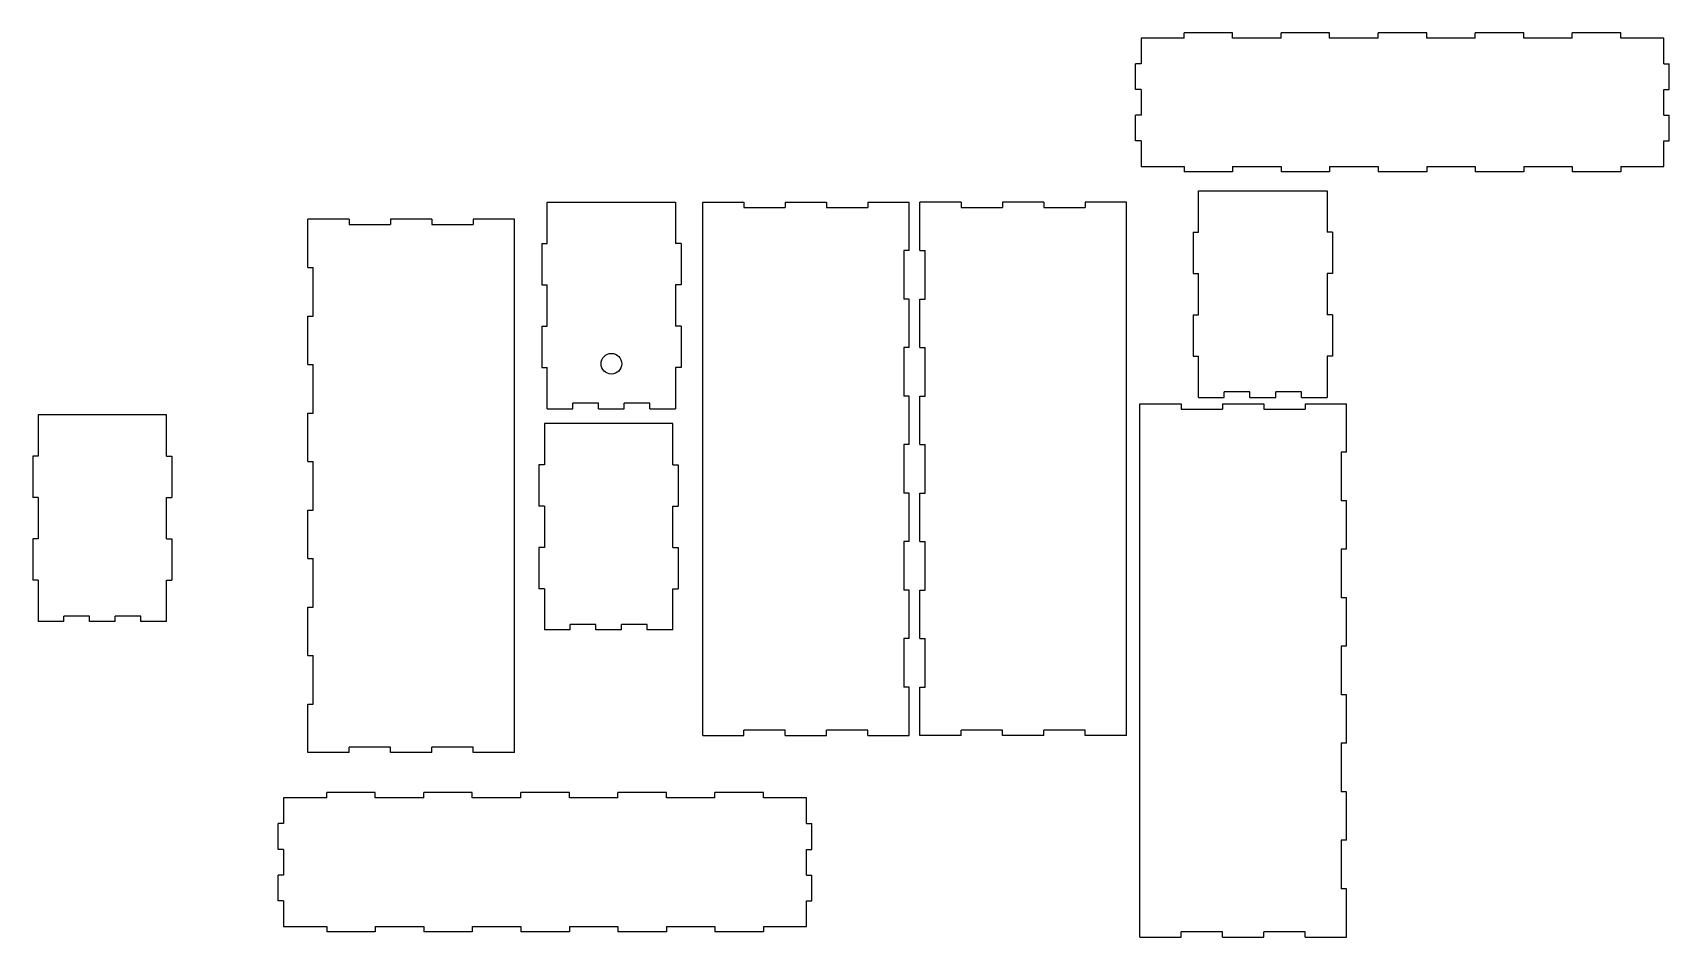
# Model space of a CAD drawing. Extents: x 12 to 1833, y 3 to 1010.
import ezdxf

# ---------------------------------------------------------------- set-up
doc = ezdxf.new("R2010")
doc.units = 0
doc.header["$LTSCALE"] = 12.7
doc.layers.add('VISIBLE', color=7, linetype='CONTINUOUS')

msp = doc.modelspace()

# ---------------------------------------------------------------- linework, layer by layer
at = {"layer": 'VISIBLE'}
for p, q in [((1245.1, 1004.1), (1245.1, 975.5)), ((1293.1, 1004.1), (1245.1, 1004.1)), ((1293.1, 1004.1), (1293.1, 1010.1)), ((1347.1, 1010.1), (1293.1, 1010.1)), ((1347.1, 1004.1), (1347.1, 1010.1)), ((1401.1, 1004.1), (1347.1, 1004.1)), ((1401.1, 1004.1), (1401.1, 1010.1)), ((1455.1, 1010.1), (1401.1, 1010.1)), ((1455.1, 1004.1), (1455.1, 1010.1)), ((1509.1, 1004.1), (1455.1, 1004.1)), ((1509.1, 1004.1), (1509.1, 1010.1)), ((1563.1, 1010.1), (1509.1, 1010.1)), ((1563.1, 1004.1), (1563.1, 1010.1)), ((1617.1, 1004.1), (1563.1, 1004.1)), ((1617.1, 1004.1), (1617.1, 1010.1)), ((1671.1, 1010.1), (1617.1, 1010.1)), ((1671.1, 1004.1), (1671.1, 1010.1)), ((1725.1, 1004.1), (1671.1, 1004.1)), ((1725.1, 1004.1), (1725.1, 1010.1)), ((1779.1, 1010.1), (1725.1, 1010.1)), ((1779.1, 1004.1), (1779.1, 1010.1)), ((1827.1, 1004.1), (1779.1, 1004.1)), ((1827.1, 975.5), (1827.1, 1004.1)), ((1245.1, 975.5), (1239.1, 975.5)), ((1239.1, 946.9), (1239.1, 975.5)), ((1827.1, 975.5), (1833.1, 975.5)), ((1833.1, 946.9), (1833.1, 975.5)), ((1245.1, 946.9), (1239.1, 946.9)), ((1245.1, 946.9), (1245.1, 918.3)), ((1827.1, 946.9), (1833.1, 946.9)), ((1827.1, 918.3), (1827.1, 946.9)), ((1245.1, 918.3), (1239.1, 918.3)), ((1239.1, 889.7), (1239.1, 918.3)), ((1827.1, 918.3), (1833.1, 918.3)), ((1833.1, 889.7), (1833.1, 918.3)), ((1245.1, 889.7), (1239.1, 889.7)), ((1245.1, 889.7), (1245.1, 861.1)), ((1827.1, 889.7), (1833.1, 889.7)), ((1827.1, 861.1), (1827.1, 889.7)), ((1245.1, 861.1), (1293.1, 861.1)), ((1293.1, 861.1), (1293.1, 855.1)), ((1347.1, 861.1), (1401.1, 861.1)), ((1347.1, 861.1), (1347.1, 855.1)), ((1401.1, 861.1), (1401.1, 855.1)), ((1455.1, 861.1), (1509.1, 861.1)), ((1455.1, 861.1), (1455.1, 855.1)), ((1509.1, 861.1), (1509.1, 855.1)), ((1563.1, 861.1), (1617.1, 861.1)), ((1563.1, 861.1), (1563.1, 855.1)), ((1617.1, 861.1), (1617.1, 855.1)), ((1671.1, 861.1), (1671.1, 855.1)), ((1671.1, 861.1), (1725.1, 861.1)), ((1725.1, 861.1), (1725.1, 855.1)), ((1779.1, 861.1), (1827.1, 861.1)), ((1779.1, 861.1), (1779.1, 855.1)), ((1347.1, 855.1), (1293.1, 855.1)), ((1455.1, 855.1), (1401.1, 855.1)), ((1563.1, 855.1), (1509.1, 855.1)), ((1671.1, 855.1), (1617.1, 855.1)), ((1779.1, 855.1), (1725.1, 855.1)), ((584.1, 775.6), (584.1, 821.6)), ((584.1, 821.6), (727.1, 821.6)), ((727.1, 821.6), (727.1, 775.6)), ((757.2, 227.6), (757.2, 821.6)), ((757.2, 821.6), (803.2, 821.6)), ((803.2, 821.6), (803.2, 815.6)), ((849.2, 821.6), (849.2, 815.6)), ((849.2, 821.6), (895.2, 821.6)), ((895.2, 821.6), (895.2, 815.6)), ((941.2, 821.6), (941.2, 815.6)), ((941.2, 821.6), (987.2, 821.6)), ((987.2, 767.6), (987.2, 821.6)), ((1044.9, 821.6), (998.9, 821.6)), ((998.9, 767.6), (998.9, 821.6)), ((1044.9, 821.6), (1044.9, 815.6)), ((1090.9, 821.6), (1090.9, 815.6)), ((1136.9, 821.6), (1090.9, 821.6)), ((1136.9, 821.6), (1136.9, 815.6)), ((1182.9, 821.6), (1182.9, 815.6)), ((1228.9, 821.6), (1182.9, 821.6)), ((1228.9, 227.6), (1228.9, 821.6)), ((1309.2, 788.2), (1309.2, 834.2)), ((1309.2, 834.2), (1452.2, 834.2)), ((1452.2, 834.2), (1452.2, 788.2)), ((363.7, 802.7), (317.7, 802.7)), ((317.7, 748.7), (317.7, 802.7)), ((363.7, 802.7), (363.7, 796.7)), ((409.7, 802.7), (409.7, 796.7)), ((455.7, 802.7), (409.7, 802.7)), ((455.7, 802.7), (455.7, 796.7)), ((501.7, 802.7), (501.7, 796.7)), ((547.7, 802.7), (501.7, 802.7)), ((547.7, 208.7), (547.7, 802.7)), ((803.2, 815.6), (849.2, 815.6)), ((895.2, 815.6), (941.2, 815.6)), ((1044.9, 815.6), (1090.9, 815.6)), ((1136.9, 815.6), (1182.9, 815.6)), ((363.7, 796.7), (409.7, 796.7)), ((455.7, 796.7), (501.7, 796.7)), ((1303.2, 788.2), (1309.2, 788.2)), ((1303.2, 788.2), (1303.2, 742.2)), ((1458.2, 788.2), (1452.2, 788.2)), ((1458.2, 788.2), (1458.2, 742.2)), ((578.1, 775.6), (584.1, 775.6)), ((578.1, 775.6), (578.1, 729.6)), ((733.1, 775.6), (727.1, 775.6)), ((733.1, 775.6), (733.1, 729.6)), ((987.2, 767.6), (981.2, 767.6)), ((981.2, 767.6), (981.2, 713.6)), ((998.9, 767.6), (1004.9, 767.6)), ((1004.9, 713.6), (1004.9, 767.6)), ((317.7, 748.7), (323.7, 748.7)), ((323.7, 694.7), (323.7, 748.7)), ((578.1, 729.6), (584.1, 729.6)), ((584.1, 683.6), (584.1, 729.6)), ((727.1, 729.6), (727.1, 683.6)), ((733.1, 729.6), (727.1, 729.6)), ((1303.2, 742.2), (1309.2, 742.2)), ((1309.2, 696.2), (1309.2, 742.2)), ((1452.2, 742.2), (1452.2, 696.2)), ((1458.2, 742.2), (1452.2, 742.2)), ((987.2, 713.6), (981.2, 713.6)), ((987.2, 659.6), (987.2, 713.6)), ((998.9, 713.6), (1004.9, 713.6)), ((998.9, 659.6), (998.9, 713.6)), ((317.7, 694.7), (323.7, 694.7)), ((317.7, 640.7), (317.7, 694.7)), ((1303.2, 696.2), (1309.2, 696.2)), ((1303.2, 696.2), (1303.2, 650.2)), ((1458.2, 696.2), (1452.2, 696.2)), ((1458.2, 696.2), (1458.2, 650.2)), ((578.1, 683.6), (584.1, 683.6)), ((578.1, 683.6), (578.1, 637.6)), ((733.1, 683.6), (727.1, 683.6)), ((733.1, 683.6), (733.1, 637.6)), ((987.2, 659.6), (981.2, 659.6)), ((981.2, 659.6), (981.2, 605.6)), ((998.9, 659.6), (1004.9, 659.6)), ((1004.9, 605.6), (1004.9, 659.6)), ((317.7, 640.7), (323.7, 640.7)), ((323.7, 586.7), (323.7, 640.7)), ((578.1, 637.6), (584.1, 637.6)), ((584.1, 591.6), (584.1, 637.6)), ((733.1, 637.6), (727.1, 637.6)), ((727.1, 637.6), (727.1, 591.6)), ((1303.2, 650.2), (1309.2, 650.2)), ((1309.2, 604.2), (1309.2, 650.2)), ((1458.2, 650.2), (1452.2, 650.2)), ((1452.2, 650.2), (1452.2, 604.2)), ((987.2, 605.6), (981.2, 605.6)), ((987.2, 551.6), (987.2, 605.6)), ((998.9, 605.6), (1004.9, 605.6)), ((998.9, 551.6), (998.9, 605.6)), ((1309.2, 604.2), (1337.8, 604.2)), ((1366.4, 610.2), (1337.8, 610.2)), ((1337.8, 604.2), (1337.8, 610.2)), ((1366.4, 604.2), (1366.4, 610.2)), ((1366.4, 604.2), (1395, 604.2)), ((1423.6, 610.2), (1395, 610.2)), ((1395, 604.2), (1395, 610.2)), ((1423.6, 604.2), (1423.6, 610.2)), ((1423.6, 604.2), (1452.2, 604.2)), ((17.5, 584.6), (17.5, 538.6)), ((160.5, 584.6), (17.5, 584.6)), ((160.5, 538.6), (160.5, 584.6)), ((317.7, 586.7), (323.7, 586.7)), ((317.7, 532.7), (317.7, 586.7)), ((584.1, 591.6), (612.7, 591.6)), ((641.3, 597.6), (612.7, 597.6)), ((612.7, 591.6), (612.7, 597.6)), ((641.3, 591.6), (641.3, 597.6)), ((641.3, 591.6), (669.9, 591.6)), ((698.5, 597.6), (669.9, 597.6)), ((669.9, 591.6), (669.9, 597.6)), ((698.5, 591.6), (698.5, 597.6)), ((698.5, 591.6), (727.1, 591.6)), ((1243.8, 3.1), (1243.8, 597.1)), ((1243.8, 597.1), (1289.8, 597.1)), ((1289.8, 597.1), (1289.8, 591.1)), ((1289.8, 591.1), (1335.8, 591.1)), ((1335.8, 597.1), (1335.8, 591.1)), ((1335.8, 597.1), (1381.8, 597.1)), ((1381.8, 597.1), (1381.8, 591.1)), ((1381.8, 591.1), (1427.8, 591.1)), ((1427.8, 597.1), (1427.8, 591.1)), ((1427.8, 597.1), (1473.8, 597.1)), ((1473.8, 543.1), (1473.8, 597.1)), ((581, 575.2), (581, 529.2)), ((724, 575.2), (581, 575.2)), ((724, 529.2), (724, 575.2)), ((987.2, 551.6), (981.2, 551.6)), ((981.2, 551.6), (981.2, 497.6)), ((998.9, 551.6), (1004.9, 551.6)), ((1004.9, 497.6), (1004.9, 551.6)), ((11.5, 538.6), (11.5, 492.6)), ((17.5, 538.6), (11.5, 538.6)), ((160.5, 538.6), (166.5, 538.6)), ((166.5, 538.6), (166.5, 492.6)), ((317.7, 532.7), (323.7, 532.7)), ((323.7, 478.7), (323.7, 532.7)), ((575, 529.2), (575, 483.2)), ((581, 529.2), (575, 529.2)), ((724, 529.2), (730, 529.2)), ((730, 529.2), (730, 483.2)), ((1473.8, 543.1), (1467.8, 543.1)), ((1467.8, 543.1), (1467.8, 489.1)), ((17.5, 492.6), (11.5, 492.6)), ((17.5, 492.6), (17.5, 446.6)), ((160.5, 492.6), (166.5, 492.6)), ((160.5, 446.6), (160.5, 492.6)), ((987.2, 497.6), (981.2, 497.6)), ((987.2, 443.6), (987.2, 497.6)), ((998.9, 497.6), (1004.9, 497.6)), ((998.9, 443.6), (998.9, 497.6)), ((317.7, 478.7), (323.7, 478.7)), ((317.7, 424.7), (317.7, 478.7)), ((581, 483.2), (575, 483.2)), ((581, 483.2), (581, 437.2)), ((724, 483.2), (730, 483.2)), ((724, 437.2), (724, 483.2)), ((1473.8, 489.1), (1467.8, 489.1)), ((1473.8, 435.1), (1473.8, 489.1)), ((11.5, 446.6), (11.5, 400.6)), ((17.5, 446.6), (11.5, 446.6)), ((160.5, 446.6), (166.5, 446.6)), ((166.5, 446.6), (166.5, 400.6)), ((575, 437.2), (575, 391.2)), ((581, 437.2), (575, 437.2)), ((724, 437.2), (730, 437.2)), ((730, 437.2), (730, 391.2)), ((987.2, 443.6), (981.2, 443.6)), ((981.2, 443.6), (981.2, 389.6)), ((998.9, 443.6), (1004.9, 443.6)), ((1004.9, 389.6), (1004.9, 443.6)), ((317.7, 424.7), (323.7, 424.7)), ((323.7, 370.7), (323.7, 424.7)), ((1473.8, 435.1), (1467.8, 435.1)), ((1467.8, 435.1), (1467.8, 381.1)), ((17.5, 400.6), (11.5, 400.6)), ((17.5, 400.6), (17.5, 354.6)), ((160.5, 400.6), (166.5, 400.6)), ((160.5, 354.6), (160.5, 400.6)), ((581, 391.2), (575, 391.2)), ((581, 391.2), (581, 345.2)), ((724, 391.2), (730, 391.2)), ((724, 345.2), (724, 391.2)), ((987.2, 389.6), (981.2, 389.6)), ((987.2, 335.6), (987.2, 389.6)), ((998.9, 389.6), (1004.9, 389.6)), ((998.9, 335.6), (998.9, 389.6)), ((317.7, 370.7), (323.7, 370.7)), ((317.7, 316.7), (317.7, 370.7)), ((1473.8, 381.1), (1467.8, 381.1)), ((1473.8, 327.1), (1473.8, 381.1)), ((46.1, 354.6), (17.5, 354.6)), ((74.7, 360.6), (46.1, 360.6)), ((46.1, 354.6), (46.1, 360.6)), ((74.7, 354.6), (74.7, 360.6)), ((103.3, 354.6), (74.7, 354.6)), ((131.9, 360.6), (103.3, 360.6)), ((103.3, 354.6), (103.3, 360.6)), ((131.9, 354.6), (131.9, 360.6)), ((160.5, 354.6), (131.9, 354.6)), ((638.2, 351.2), (609.6, 351.2)), ((609.6, 345.2), (609.6, 351.2)), ((638.2, 345.2), (638.2, 351.2)), ((695.4, 351.2), (666.8, 351.2)), ((666.8, 345.2), (666.8, 351.2)), ((695.4, 345.2), (695.4, 351.2)), ((609.6, 345.2), (581, 345.2)), ((666.8, 345.2), (638.2, 345.2)), ((724, 345.2), (695.4, 345.2)), ((987.2, 335.6), (981.2, 335.6)), ((981.2, 335.6), (981.2, 281.6)), ((998.9, 335.6), (1004.9, 335.6)), ((1004.9, 281.6), (1004.9, 335.6)), ((317.7, 316.7), (323.7, 316.7)), ((323.7, 262.7), (323.7, 316.7)), ((1473.8, 327.1), (1467.8, 327.1)), ((1467.8, 327.1), (1467.8, 273.1)), ((987.2, 281.6), (981.2, 281.6)), ((987.2, 227.6), (987.2, 281.6)), ((998.9, 281.6), (1004.9, 281.6)), ((998.9, 227.6), (998.9, 281.6)), ((317.7, 262.7), (323.7, 262.7)), ((317.7, 208.7), (317.7, 262.7)), ((1473.8, 273.1), (1467.8, 273.1)), ((1473.8, 219.1), (1473.8, 273.1)), ((757.2, 227.6), (803.2, 227.6)), ((849.2, 233.6), (803.2, 233.6)), ((803.2, 227.6), (803.2, 233.6)), ((849.2, 227.6), (849.2, 233.6)), ((849.2, 227.6), (895.2, 227.6)), ((941.2, 233.6), (895.2, 233.6)), ((895.2, 227.6), (895.2, 233.6)), ((941.2, 227.6), (941.2, 233.6)), ((941.2, 227.6), (987.2, 227.6)), ((1044.9, 227.6), (998.9, 227.6)), ((1090.9, 233.6), (1044.9, 233.6)), ((1044.9, 227.6), (1044.9, 233.6)), ((1090.9, 227.6), (1090.9, 233.6)), ((1136.9, 227.6), (1090.9, 227.6)), ((1182.9, 233.6), (1136.9, 233.6)), ((1136.9, 227.6), (1136.9, 233.6)), ((1182.9, 227.6), (1182.9, 233.6)), ((1228.9, 227.6), (1182.9, 227.6)), ((1473.8, 219.1), (1467.8, 219.1)), ((1467.8, 219.1), (1467.8, 165.1)), ((363.7, 208.7), (317.7, 208.7)), ((409.7, 214.7), (363.7, 214.7)), ((363.7, 208.7), (363.7, 214.7)), ((409.7, 208.7), (409.7, 214.7)), ((455.7, 208.7), (409.7, 208.7)), ((501.7, 214.7), (455.7, 214.7)), ((455.7, 208.7), (455.7, 214.7)), ((501.7, 208.7), (501.7, 214.7)), ((547.7, 208.7), (501.7, 208.7)), ((338.8, 158.2), (338.8, 164.2)), ((392.8, 164.2), (338.8, 164.2)), ((392.8, 158.2), (392.8, 164.2)), ((446.8, 158.2), (446.8, 164.2)), ((500.8, 164.2), (446.8, 164.2)), ((500.8, 158.2), (500.8, 164.2)), ((554.8, 158.2), (554.8, 164.2)), ((608.8, 164.2), (554.8, 164.2)), ((608.8, 158.2), (608.8, 164.2)), ((662.8, 158.2), (662.8, 164.2)), ((716.8, 164.2), (662.8, 164.2)), ((716.8, 158.2), (716.8, 164.2)), ((770.8, 158.2), (770.8, 164.2)), ((824.8, 164.2), (770.8, 164.2)), ((824.8, 158.2), (824.8, 164.2)), ((1473.8, 165.1), (1467.8, 165.1)), ((1473.8, 111.1), (1473.8, 165.1)), ((290.8, 158.2), (290.8, 129.6)), ((338.8, 158.2), (290.8, 158.2)), ((446.8, 158.2), (392.8, 158.2)), ((554.8, 158.2), (500.8, 158.2)), ((662.8, 158.2), (608.8, 158.2)), ((770.8, 158.2), (716.8, 158.2)), ((872.8, 158.2), (824.8, 158.2)), ((872.8, 129.6), (872.8, 158.2)), ((290.8, 129.6), (284.8, 129.6)), ((284.8, 101), (284.8, 129.6)), ((872.8, 129.6), (878.8, 129.6)), ((878.8, 101), (878.8, 129.6)), ((1473.8, 111.1), (1467.8, 111.1)), ((1467.8, 111.1), (1467.8, 57.1)), ((290.8, 101), (284.8, 101)), ((290.8, 101), (290.8, 72.4)), ((872.8, 101), (878.8, 101)), ((872.8, 72.4), (872.8, 101)), ((290.8, 72.4), (284.8, 72.4)), ((284.8, 43.8), (284.8, 72.4)), ((872.8, 72.4), (878.8, 72.4)), ((878.8, 43.8), (878.8, 72.4)), ((1473.8, 57.1), (1467.8, 57.1)), ((1473.8, 3.1), (1473.8, 57.1)), ((290.8, 43.8), (284.8, 43.8)), ((290.8, 43.8), (290.8, 15.2)), ((872.8, 43.8), (878.8, 43.8)), ((872.8, 15.2), (872.8, 43.8)), ((290.8, 15.2), (338.8, 15.2)), ((338.8, 15.2), (338.8, 9.2)), ((392.8, 9.2), (338.8, 9.2)), ((392.8, 15.2), (446.8, 15.2)), ((392.8, 15.2), (392.8, 9.2)), ((446.8, 15.2), (446.8, 9.2)), ((500.8, 9.2), (446.8, 9.2)), ((500.8, 15.2), (554.8, 15.2)), ((500.8, 15.2), (500.8, 9.2)), ((554.8, 15.2), (554.8, 9.2)), ((608.8, 9.2), (554.8, 9.2)), ((608.8, 15.2), (662.8, 15.2)), ((608.8, 15.2), (608.8, 9.2)), ((662.8, 15.2), (662.8, 9.2)), ((716.8, 9.2), (662.8, 9.2)), ((716.8, 15.2), (716.8, 9.2)), ((716.8, 15.2), (770.8, 15.2)), ((770.8, 15.2), (770.8, 9.2)), ((824.8, 9.2), (770.8, 9.2)), ((824.8, 15.2), (872.8, 15.2)), ((824.8, 15.2), (824.8, 9.2)), ((1243.8, 3.1), (1289.8, 3.1)), ((1335.8, 9.1), (1289.8, 9.1)), ((1289.8, 3.1), (1289.8, 9.1)), ((1335.8, 3.1), (1335.8, 9.1)), ((1335.8, 3.1), (1381.8, 3.1)), ((1427.8, 9.1), (1381.8, 9.1)), ((1381.8, 3.1), (1381.8, 9.1)), ((1427.8, 3.1), (1427.8, 9.1)), ((1427.8, 3.1), (1473.8, 3.1))]:
    msp.add_line(p, q, dxfattribs=at)
msp.add_circle((655.6, 641.6), 11.5, dxfattribs=at)

doc.saveas('drawing.dxf')
